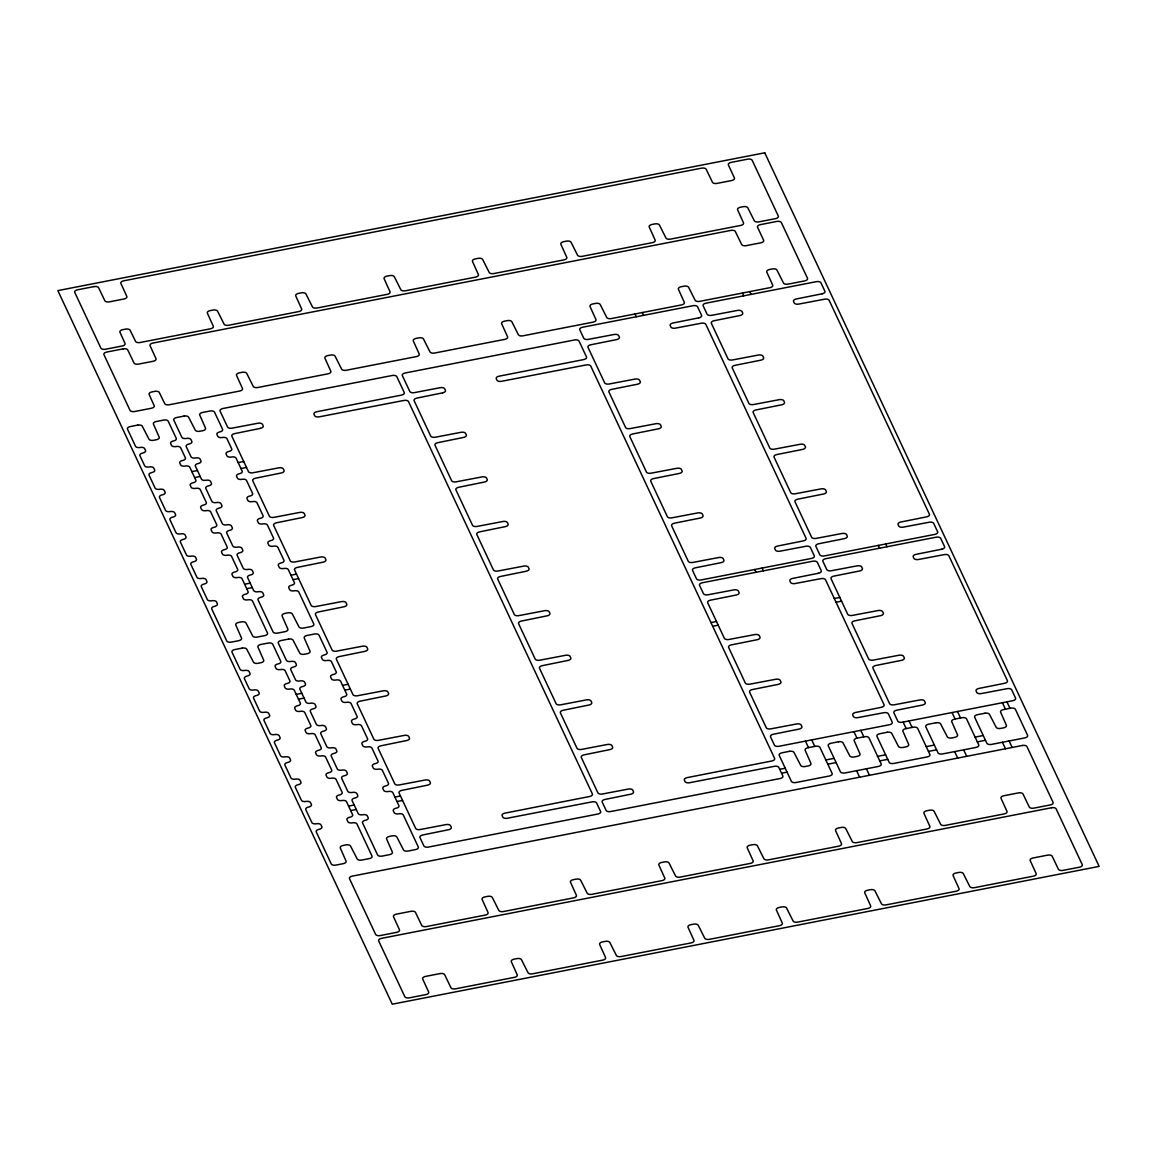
<?xml version="1.0" encoding="UTF-8"?>
<svg xmlns="http://www.w3.org/2000/svg" width="1157" height="1157" viewBox="0 0 1157 1157"><rect width="100%" height="100%" fill="white"/><g stroke="black" fill="none" stroke-linecap="round" stroke-linejoin="round"><path stroke-width="1.5" d="M191.845 471.637L197.428 470.537M238.168 462.598L243.722 461.513M194.636 477.566L200.219 476.482M240.945 468.542L246.513 467.457M244.619 584.242L250.201 583.142M290.928 575.203L296.496 574.118M246.701 588.696L252.298 587.597M293.025 579.657L298.578 578.572M296.235 694.388L301.818 693.303M342.559 685.363L348.112 684.279M298.492 699.204L304.074 698.105M344.815 690.165L350.369 689.08M710.962 622.567L716.487 621.483M834.298 598.516L839.823 597.446M712.698 626.284L718.222 625.199M836.034 602.233L841.558 601.163M348.59 806.096L354.172 805.012M394.899 797.072L400.467 795.987M350.687 810.565L356.269 809.481M396.996 801.541L402.564 800.456M825.823 759.975L833.966 758.385M779.731 769.318L785.256 768.248M781.553 773.209L787.078 772.138M827.805 764.198L835.947 762.608M926.236 746.641L934.364 745.05M975.105 737.11L983.233 735.519M877.469 756.389L885.611 754.798M879.595 760.916L887.737 759.339M928.464 751.399L936.606 749.808M977.332 741.868L985.46 740.278M1006.923 701.851L1009.974 708.344M1002.425 702.718L1005.476 709.227M1009.092 740.972L1012.144 747.48M1002.425 742.273L1005.476 748.767M885.669 543.964L886.985 546.755M957.504 711.483L960.556 717.976M878.308 545.41L879.609 548.187M952.066 712.538L955.118 719.047M749.794 291.593L751.095 294.384M963.651 749.823L966.702 756.331M742.432 293.039L743.734 295.816M954.655 751.587L957.707 758.081M909.026 720.927L912.078 727.435M903.125 722.084L906.162 728.592M860.794 730.327L863.845 736.835M853.938 731.672L856.99 738.18M866.391 768.783L869.442 775.291M642.323 312.549L643.639 315.34M762.073 568.058L763.374 570.849M856.585 770.707L859.637 777.2M634.962 313.981L636.278 316.772M754.711 569.504L756.013 572.281M811.737 739.902L814.774 746.395M805.46 741.116L808.512 747.624M260.397 428.365L234.611 433.629A3.804 1.967 -5.6 0 0 231.848 436.189L248.451 471.622A3.804 1.967 -5.6 0 0 252.978 472.765L278.851 467.833A3.804 1.967 -5.6 0 1 283.378 468.975L284.043 470.393A3.804 1.967 -5.6 0 1 281.296 472.967L255.509 478.217A3.804 1.967 -5.6 0 0 252.747 480.777L269.364 516.21A3.804 1.967 -5.6 0 0 273.876 517.367L299.75 512.421A3.804 1.967 -5.6 0 1 304.277 513.563L304.942 514.995A3.804 1.967 -5.6 0 1 302.194 517.555L276.407 522.819A3.804 1.967 -5.6 0 0 273.645 525.379L290.262 560.812A3.804 1.967 -5.6 0 0 294.775 561.955L320.648 557.023A3.804 1.967 -5.6 0 1 325.175 558.166L325.855 559.598A3.804 1.967 -5.6 0 1 323.092 562.157L297.306 567.407A3.804 1.967 -5.6 0 0 294.558 569.982L311.161 605.415A3.804 1.967 -5.6 0 0 315.673 606.557L341.561 601.611A3.804 1.967 -5.6 0 1 346.073 602.768L346.753 604.185A3.804 1.967 -5.6 0 1 343.991 606.76L318.204 612.01A3.804 1.967 -5.6 0 0 315.456 614.569L332.059 650.003A3.804 1.967 -5.6 0 0 336.586 651.145L362.459 646.213A3.804 1.967 -5.6 0 1 366.971 647.356L367.651 648.788A3.804 1.967 -5.6 0 1 364.889 651.348L339.102 656.612A3.804 1.967 -5.6 0 0 336.354 659.172L352.957 694.605A3.804 1.967 -5.6 0 0 357.484 695.747L383.357 690.816A3.804 1.967 -5.6 0 1 387.87 691.958L388.55 693.376A3.804 1.967 -5.6 0 1 385.787 695.95L360.001 701.2A3.804 1.967 -5.6 0 0 357.253 703.76L373.856 739.193A3.804 1.967 -5.6 0 0 378.382 740.35L404.256 735.404A3.804 1.967 -5.6 0 1 408.783 736.546L409.448 737.978A3.804 1.967 -5.6 0 1 406.685 740.538L380.899 745.802A3.804 1.967 -5.6 0 0 378.151 748.362L394.754 783.795A3.804 1.967 -5.6 0 0 399.281 784.938L425.154 780.006A3.804 1.967 -5.6 0 1 429.681 781.149L430.346 782.58A3.804 1.967 -5.6 0 1 427.584 785.14L401.797 790.39A3.804 1.967 -5.6 0 0 399.049 792.964L415.652 828.398A3.804 1.967 -5.6 0 0 420.179 829.54L446.052 824.594A3.804 1.967 -5.6 0 1 450.579 825.751L451.244 827.168A3.804 1.967 -5.6 0 1 448.497 829.743L422.695 834.992A3.804 1.967 -5.6 0 0 419.948 837.552L423.867 845.926A3.804 1.967 -5.6 0 0 428.423 847.069L597.779 814.051A3.804 1.967 -5.6 0 0 600.599 811.476L596.622 803.001A3.804 1.967 -5.6 0 0 592.08 801.859L507.316 818.245A3.804 1.967 -5.6 0 1 502.774 817.102L502.124 815.714A3.804 1.967 -5.6 0 1 504.929 813.14L589.578 796.508A3.804 1.967 -5.6 0 0 592.37 793.933L408.508 401.58A3.804 1.967 -5.6 0 0 403.967 400.438L319.216 416.838A3.804 1.967 -5.6 0 1 314.661 415.696L314.01 414.307A3.804 1.967 -5.6 0 1 316.816 411.733L401.465 395.101A3.804 1.967 -5.6 0 0 404.256 392.527L396.808 376.632A3.804 1.967 -5.6 0 0 392.266 375.49L222.896 408.508A3.804 1.967 -5.6 0 0 220.09 411.082L227.553 427.02A3.804 1.967 -5.6 0 0 232.08 428.162L257.953 423.231A3.804 1.967 -5.6 0 1 262.48 424.373L263.145 425.805A3.804 1.967 -5.6 0 1 260.397 428.365M442.639 392.845L416.853 398.095A3.804 1.967 -5.6 0 0 414.105 400.655L430.708 436.088A3.804 1.967 -5.6 0 0 435.234 437.23L461.108 432.299A3.804 1.967 -5.6 0 1 465.62 433.441L466.3 434.873A3.804 1.967 -5.6 0 1 463.538 437.433L437.751 442.697A3.804 1.967 -5.6 0 0 435.003 445.257L451.606 480.69A3.804 1.967 -5.6 0 0 456.133 481.833L482.006 476.901A3.804 1.967 -5.6 0 1 486.533 478.043L487.198 479.461A3.804 1.967 -5.6 0 1 484.436 482.035L458.649 487.285A3.804 1.967 -5.6 0 0 455.901 489.845L472.504 525.278A3.804 1.967 -5.6 0 0 477.031 526.435L502.905 521.489A3.804 1.967 -5.6 0 1 507.431 522.646L508.097 524.063A3.804 1.967 -5.6 0 1 505.334 526.623L479.548 531.887A3.804 1.967 -5.6 0 0 476.8 534.447L493.403 569.88A3.804 1.967 -5.6 0 0 497.929 571.023L523.803 566.091A3.804 1.967 -5.6 0 1 528.33 567.234L528.995 568.665A3.804 1.967 -5.6 0 1 526.247 571.225L500.446 576.475A3.804 1.967 -5.6 0 0 497.698 579.05L514.301 614.483A3.804 1.967 -5.6 0 0 518.828 615.625L544.701 610.679A3.804 1.967 -5.6 0 1 549.228 611.836L549.893 613.253A3.804 1.967 -5.6 0 1 547.145 615.828L521.344 621.078A3.804 1.967 -5.6 0 0 518.596 623.637L535.199 659.071A3.804 1.967 -5.6 0 0 539.726 660.213L565.599 655.281A3.804 1.967 -5.6 0 1 570.126 656.424L570.791 657.856A3.804 1.967 -5.6 0 1 568.044 660.416L542.243 665.68A3.804 1.967 -5.6 0 0 539.495 668.24L556.098 703.673A3.804 1.967 -5.6 0 0 560.624 704.815L586.498 699.884A3.804 1.967 -5.6 0 1 591.025 701.026L591.69 702.458A3.804 1.967 -5.6 0 1 588.942 705.018L563.141 710.268A3.804 1.967 -5.6 0 0 560.393 712.842L576.996 748.261A3.804 1.967 -5.6 0 0 581.523 749.418L607.396 744.472A3.804 1.967 -5.6 0 1 611.923 745.629L612.588 747.046A3.804 1.967 -5.6 0 1 609.84 749.606L584.039 754.87A3.804 1.967 -5.6 0 0 581.291 757.43L597.894 792.863A3.804 1.967 -5.6 0 0 602.421 794.006L628.294 789.074A3.804 1.967 -5.6 0 1 632.821 790.217L633.486 791.648A3.804 1.967 -5.6 0 1 630.739 794.208L604.937 799.458A3.804 1.967 -5.6 0 0 602.19 802.032L606.109 810.406A3.804 1.967 -5.6 0 0 610.665 811.549L780.035 778.531A3.804 1.967 -5.6 0 0 782.841 775.957L778.863 767.467A3.804 1.967 -5.6 0 0 774.322 766.324L689.572 782.725A3.804 1.967 -5.6 0 1 685.031 781.582L684.38 780.194A3.804 1.967 -5.6 0 1 687.171 777.62L771.82 760.988A3.804 1.967 -5.6 0 0 774.626 758.413L590.75 366.06A3.804 1.967 -5.6 0 0 586.209 364.918L501.458 381.318A3.804 1.967 -5.6 0 1 496.917 380.176L496.266 378.773A3.804 1.967 -5.6 0 1 499.057 376.199L583.707 359.581A3.804 1.967 -5.6 0 0 586.512 357.007L579.064 341.113A3.804 1.967 -5.6 0 0 574.508 339.97L405.152 372.988A3.804 1.967 -5.6 0 0 402.332 375.562L409.809 391.5A3.804 1.967 -5.6 0 0 414.336 392.642L440.21 387.696A3.804 1.967 -5.6 0 1 444.722 388.853L445.402 390.271A3.804 1.967 -5.6 0 1 442.639 392.845M698.785 317.842L672.998 323.005A3.804 1.967 -5.6 0 0 670.221 325.565L670.886 326.983A3.789 1.967 -5.6 0 0 675.399 328.14L701.301 323.222A3.804 1.967 -5.6 0 1 705.828 324.365L806.082 538.323A3.804 1.967 -5.6 0 1 803.305 540.898L777.533 546.061A3.804 1.967 -5.6 0 0 774.756 548.62L775.421 550.038A3.804 1.967 -5.6 0 0 779.934 551.195L805.836 546.278A3.804 1.967 -5.6 0 1 810.348 547.42L814.297 555.852A3.804 1.967 -5.6 0 1 811.491 558.426L701.041 579.961A3.804 1.967 -5.6 0 1 696.485 578.818L692.537 570.387A3.804 1.967 -5.6 0 1 695.314 567.827L721.1 562.664A3.804 1.967 -5.6 0 0 723.877 560.089L723.212 558.672A3.804 1.967 -5.6 0 0 718.685 557.529L692.783 562.447A3.804 1.967 -5.6 0 1 688.27 561.29L671.624 525.784A3.804 1.967 -5.6 0 1 674.401 523.21L700.187 518.047A3.804 1.967 -5.6 0 0 702.964 515.487L702.299 514.07A3.804 1.967 -5.6 0 0 697.787 512.913L671.884 517.83A3.804 1.967 -5.6 0 1 667.372 516.687L650.726 481.167A3.804 1.967 -5.6 0 1 653.503 478.608L679.289 473.444A3.804 1.967 -5.6 0 0 682.066 470.87L681.401 469.453A3.804 1.967 -5.6 0 0 676.874 468.31L650.972 473.213A3.804 1.967 -5.6 0 1 646.459 472.07L629.813 436.565A3.804 1.967 -5.6 0 1 632.59 433.991L658.376 428.828A3.804 1.967 -5.6 0 0 661.153 426.253L660.488 424.836A3.804 1.967 -5.6 0 0 655.976 423.693L630.073 428.611A3.804 1.967 -5.6 0 1 625.561 427.454L608.915 391.948A3.804 1.967 -5.6 0 1 611.691 389.374L637.478 384.211A3.804 1.967 -5.6 0 0 640.255 381.651L639.59 380.234A3.804 1.967 -5.6 0 0 635.063 379.077L609.16 383.994A3.804 1.967 -5.6 0 1 604.648 382.851L588.002 347.331A3.804 1.967 -5.6 0 1 590.779 344.772L616.565 339.608A3.804 1.967 -5.6 0 0 619.342 337.034L618.677 335.617A3.804 1.967 -5.6 0 0 614.165 334.474L588.262 339.391A3.804 1.967 -5.6 0 1 583.75 338.234L579.787 329.803A3.804 1.967 -5.6 0 1 582.607 327.229L693.057 305.694A3.804 1.967 -5.6 0 1 697.613 306.836L701.561 315.268A3.804 1.967 -5.6 0 1 698.785 317.842M822.121 293.791L796.334 298.954A3.804 1.967 -5.6 0 0 793.557 301.529L794.223 302.946A3.804 1.967 -5.6 0 0 798.749 304.089L824.637 299.186A3.804 1.967 -5.6 0 1 829.164 300.328L929.433 514.287A3.804 1.967 -5.6 0 1 926.656 516.846L900.869 522.009A3.804 1.967 -5.6 0 0 898.092 524.584L898.758 526.001A3.804 1.967 -5.6 0 0 903.27 527.144L929.172 522.241A3.804 1.967 -5.6 0 1 933.685 523.383L937.647 531.815A3.804 1.967 -5.6 0 1 934.827 534.389L824.377 555.924A3.804 1.967 -5.6 0 1 819.821 554.782L815.873 546.35A3.804 1.967 -5.6 0 1 818.65 543.776L844.436 538.612A3.804 1.967 -5.6 0 0 847.213 536.053L846.548 534.635A3.804 1.967 -5.6 0 0 842.036 533.478L816.133 538.395A3.804 1.967 -5.6 0 1 811.607 537.253L794.975 501.733A3.804 1.967 -5.6 0 1 797.752 499.173L823.524 494.01A3.804 1.967 -5.6 0 0 826.3 491.436L825.635 490.018A3.804 1.967 -5.6 0 0 821.123 488.876L795.221 493.779A3.804 1.967 -5.6 0 1 790.708 492.636L774.062 457.131A3.804 1.967 -5.6 0 1 776.839 454.556L802.625 449.393A3.804 1.967 -5.6 0 0 805.402 446.833L804.737 445.402A3.804 1.967 -5.6 0 0 800.21 444.259L774.322 449.176A3.804 1.967 -5.6 0 1 769.795 448.034L753.164 412.514A3.804 1.967 -5.6 0 1 755.94 409.954L781.713 404.791A3.804 1.967 -5.6 0 0 784.489 402.217L783.824 400.799A3.804 1.967 -5.6 0 0 779.312 399.657L753.409 404.56A3.804 1.967 -5.6 0 1 748.897 403.417L732.251 367.912A3.804 1.967 -5.6 0 1 735.028 365.337L760.814 360.174A3.804 1.967 -5.6 0 0 763.591 357.6L762.926 356.182A3.804 1.967 -5.6 0 0 758.399 355.04L732.511 359.957A3.804 1.967 -5.6 0 1 727.984 358.8L711.353 323.295A3.804 1.967 -5.6 0 1 714.115 320.72L739.902 315.557A3.804 1.967 -5.6 0 0 742.678 312.997L742.013 311.58A3.804 1.967 -5.6 0 0 737.501 310.423L711.598 315.34A3.804 1.967 -5.6 0 1 707.086 314.198L703.138 305.766A3.804 1.967 -5.6 0 1 705.944 303.192L816.394 281.657A3.804 1.967 -5.6 0 1 820.949 282.8L824.898 291.231A3.804 1.967 -5.6 0 1 822.121 293.791M818.476 573.25L792.69 578.413A3.804 1.967 -5.6 0 0 789.913 580.988L790.578 582.405A3.804 1.967 -5.6 0 0 795.09 583.547L820.993 578.63A3.804 1.967 -5.6 0 1 825.519 579.787L884.078 704.758A3.804 1.967 -5.6 0 1 881.301 707.317L855.515 712.481A3.804 1.967 -5.6 0 0 852.738 715.055L853.403 716.472A3.804 1.967 -5.6 0 0 857.93 717.615L883.832 712.698A3.804 1.967 -5.6 0 1 888.345 713.855L892.249 722.17A3.804 1.967 -5.6 0 1 889.429 724.745L778.979 746.279A3.804 1.967 -5.6 0 1 774.423 745.137L770.533 736.821A3.804 1.967 -5.6 0 1 773.31 734.247L799.082 729.084A3.804 1.967 -5.6 0 0 801.859 726.524L801.194 725.106A3.804 1.967 -5.6 0 0 796.681 723.949L770.779 728.867A3.804 1.967 -5.6 0 1 766.267 727.724L749.591 692.132A3.804 1.967 -5.6 0 1 752.354 689.558L778.14 684.394A3.804 1.967 -5.6 0 0 780.917 681.835L780.252 680.403A3.804 1.967 -5.6 0 0 775.74 679.26L749.837 684.177A3.804 1.967 -5.6 0 1 745.325 683.035L728.635 647.443A3.804 1.967 -5.6 0 1 731.412 644.868L757.199 639.705A3.804 1.967 -5.6 0 0 759.975 637.131L759.31 635.714A3.804 1.967 -5.6 0 0 754.798 634.571L728.896 639.488A3.804 1.967 -5.6 0 1 724.383 638.331L707.694 602.754A3.804 1.967 -5.6 0 1 710.47 600.179L736.257 595.016A3.804 1.967 -5.6 0 0 739.034 592.442L738.368 591.025A3.804 1.967 -5.6 0 0 733.856 589.882L707.954 594.799A3.804 1.967 -5.6 0 1 703.442 593.642L699.537 585.326A3.804 1.967 -5.6 0 1 702.342 582.752L812.793 561.217A3.804 1.967 -5.6 0 1 817.348 562.36L821.253 570.676A3.804 1.967 -5.6 0 1 818.476 573.25M941.812 549.199L916.026 554.362A3.804 1.967 -5.6 0 0 913.249 556.936L913.914 558.354A3.804 1.967 -5.6 0 0 918.441 559.496L944.329 554.593A3.804 1.967 -5.6 0 1 948.856 555.736L1007.414 680.706A3.804 1.967 -5.6 0 1 1004.638 683.281L978.851 688.444A3.804 1.967 -5.6 0 0 976.089 691.004L976.739 692.421A3.804 1.967 -5.6 0 0 981.266 693.578L1007.168 688.661A3.804 1.967 -5.6 0 1 1011.681 689.803L1015.586 698.134A3.804 1.967 -5.6 0 1 1012.765 700.708L902.315 722.243A3.804 1.967 -5.6 0 1 897.76 721.1L893.869 712.77A3.804 1.967 -5.6 0 1 896.646 710.21L922.433 705.047A3.804 1.967 -5.6 0 0 925.195 702.473L924.544 701.055A3.804 1.967 -5.6 0 0 920.017 699.913L894.115 704.815A3.804 1.967 -5.6 0 1 889.603 703.673L872.928 668.081A3.804 1.967 -5.6 0 1 875.704 665.521L901.477 660.358A3.804 1.967 -5.6 0 0 904.253 657.783L903.588 656.366A3.804 1.967 -5.6 0 0 899.076 655.224L873.173 660.126A3.804 1.967 -5.6 0 1 868.661 658.984L851.986 623.392A3.804 1.967 -5.6 0 1 854.763 620.832L880.535 615.669A3.804 1.967 -5.6 0 0 883.312 613.094L882.646 611.677A3.804 1.967 -5.6 0 0 878.134 610.534L852.232 615.437A3.804 1.967 -5.6 0 1 847.719 614.295L831.044 578.702A3.804 1.967 -5.6 0 1 833.807 576.128L859.593 570.98A3.804 1.967 -5.6 0 0 862.37 568.405L861.705 566.988A3.804 1.967 -5.6 0 0 857.192 565.845L831.29 570.748A3.804 1.967 -5.6 0 1 826.778 569.606L822.873 561.275A3.804 1.967 -5.6 0 1 825.679 558.701L936.143 537.181A3.804 1.967 -5.6 0 1 940.684 538.309L944.589 546.639A3.804 1.967 -5.6 0 1 941.812 549.199M764.748 152.796L57.85 290.609L392.252 1004.204L1099.15 866.391L764.748 152.796M94.035 286.589L77.562 289.8A3.804 1.967 -5.6 0 0 74.757 292.388L100.876 348.127A3.804 1.967 -5.6 0 0 105.432 349.269L122.194 346.001A3.804 1.967 -5.6 0 0 125.014 343.441L119.966 332.233A3.804 1.967 -5.6 0 1 122.787 329.658L125.578 329.123A3.804 1.967 -5.6 0 1 130.134 330.251L135.557 341.387A3.804 1.967 -5.6 0 0 140.098 342.515L210.473 328.79A3.804 1.967 -5.6 0 0 213.293 326.231L207.378 313.157A3.804 1.967 -5.6 0 1 210.198 310.597L213.018 310.047A3.804 1.967 -5.6 0 1 217.559 311.161L224.096 324.148A3.804 1.967 -5.6 0 0 228.623 325.262L298.839 311.566A3.804 1.967 -5.6 0 0 301.659 309.006L295.744 295.932A3.804 1.967 -5.6 0 1 298.564 293.372L301.384 292.822A3.804 1.967 -5.6 0 1 305.925 293.936L312.462 306.923A3.804 1.967 -5.6 0 0 317.004 308.022L387.219 294.341A3.804 1.967 -5.6 0 0 390.025 291.781L384.124 278.707A3.804 1.967 -5.6 0 1 386.93 276.147L389.764 275.597A3.804 1.967 -5.6 0 1 394.291 276.697L400.828 289.684A3.804 1.967 -5.6 0 0 405.369 290.797L475.585 277.116A3.804 1.967 -5.6 0 0 478.405 274.556L472.49 261.482A3.804 1.967 -5.6 0 1 475.31 258.908L478.13 258.358A3.804 1.967 -5.6 0 1 482.671 259.472L489.209 272.459A3.804 1.967 -5.6 0 0 493.75 273.573L563.951 259.891A3.804 1.967 -5.6 0 0 566.771 257.317L560.856 244.243A3.804 1.967 -5.6 0 1 563.676 241.683L566.496 241.133A3.804 1.967 -5.6 0 1 571.037 242.247L577.574 255.234A3.804 1.967 -5.6 0 0 582.116 256.348L652.331 242.652A3.804 1.967 -5.6 0 0 655.151 240.092L649.236 227.018A3.804 1.967 -5.6 0 1 652.042 224.458L654.876 223.908A3.804 1.967 -5.6 0 1 659.418 225.022L665.955 238.009A3.804 1.967 -5.6 0 0 670.482 239.123L740.697 225.427A3.804 1.967 -5.6 0 0 743.517 222.867L737.602 209.793A3.804 1.967 -5.6 0 1 740.422 207.233L743.242 206.684A3.804 1.967 -5.6 0 1 747.784 207.797L754.321 220.785A3.804 1.967 -5.6 0 0 758.862 221.884L775.508 218.644A3.804 1.967 -5.6 0 0 778.314 216.07L752.195 160.317A3.804 1.967 -5.6 0 0 747.639 159.174L731.181 162.385A3.804 1.967 -5.6 0 0 728.375 164.959L734.435 177.976A3.804 1.967 -5.6 0 1 731.614 180.55L717.007 183.399A3.789 1.967 -5.6 0 1 712.452 182.271L706.189 169.269A3.804 1.967 -5.6 0 0 701.648 168.141L123.683 280.818A3.804 1.967 -5.6 0 0 120.863 283.378L126.822 296.438A3.804 1.967 -5.6 0 1 124.016 298.998L109.38 301.861A3.789 1.967 -5.6 0 1 104.839 300.719L98.591 287.731A3.804 1.967 -5.6 0 0 94.035 286.589M123.206 348.85L106.733 352.061A3.804 1.967 -5.6 0 0 103.928 354.635L130.047 410.388A3.804 1.967 -5.6 0 0 134.602 411.53L151.365 408.262A3.804 1.967 -5.6 0 0 154.185 405.702L149.137 394.479A3.804 1.967 -5.6 0 1 151.957 391.919L154.749 391.37A3.804 1.967 -5.6 0 1 159.304 392.498L164.728 403.648A3.804 1.967 -5.6 0 0 169.269 404.762L239.644 391.052A3.804 1.967 -5.6 0 0 242.464 388.492L236.549 375.418A3.804 1.967 -5.6 0 1 239.369 372.843L242.189 372.294A3.804 1.967 -5.6 0 1 246.73 373.407L253.267 386.395A3.804 1.967 -5.6 0 0 257.809 387.508L328.01 373.827A3.804 1.967 -5.6 0 0 330.83 371.252L324.915 358.178A3.804 1.967 -5.6 0 1 327.735 355.618L330.555 355.069A3.789 1.967 -5.6 0 1 335.096 356.182L341.633 369.17A3.804 1.967 -5.6 0 0 346.174 370.283L416.39 356.587A3.804 1.967 -5.6 0 0 419.21 354.028L413.295 340.953A3.804 1.967 -5.6 0 1 416.115 338.394L418.935 337.844A3.804 1.967 -5.6 0 1 423.476 338.958L430.014 351.945A3.804 1.967 -5.6 0 0 434.54 353.059L504.756 339.363A3.804 1.967 -5.6 0 0 507.576 336.803L501.661 323.729A3.804 1.967 -5.6 0 1 504.481 321.169L507.301 320.619A3.804 1.967 -5.6 0 1 511.842 321.733L518.379 334.72A3.804 1.967 -5.6 0 0 522.921 335.819L593.136 322.138A3.804 1.967 -5.6 0 0 595.942 319.578L590.027 306.504A3.804 1.967 -5.6 0 1 592.847 303.944L595.681 303.394A3.804 1.967 -5.6 0 1 600.208 304.508L606.745 317.481A3.804 1.967 -5.6 0 0 611.286 318.594L681.502 304.913A3.804 1.967 -5.6 0 0 684.322 302.353L678.407 289.279A3.804 1.967 -5.6 0 1 681.227 286.719L684.047 286.155A3.804 1.967 -5.6 0 1 688.589 287.269L695.126 300.256A3.804 1.967 -5.6 0 0 699.667 301.37L769.868 287.688A3.804 1.967 -5.6 0 0 772.688 285.128L766.773 272.054A3.804 1.967 -5.6 0 1 769.593 269.48L772.413 268.93A3.804 1.967 -5.6 0 1 776.954 270.044L783.491 283.031A3.804 1.967 -5.6 0 0 788.033 284.145L804.679 280.905A3.804 1.967 -5.6 0 0 807.499 278.316L781.365 222.578A3.804 1.967 -5.6 0 0 776.81 221.435L760.351 224.646A3.804 1.967 -5.6 0 0 757.546 227.22L763.606 240.237A3.804 1.967 -5.6 0 1 760.8 242.811L746.178 245.66A3.804 1.967 -5.6 0 1 741.637 244.532L735.36 231.53A3.804 1.967 -5.6 0 0 730.819 230.402L152.854 343.065A3.804 1.967 -5.6 0 0 150.034 345.639L156.007 358.699A3.804 1.967 -5.6 0 1 153.187 361.259L138.551 364.108A3.804 1.967 -5.6 0 1 134.01 362.98L127.762 349.978A3.804 1.967 -5.6 0 0 123.206 348.85M137.741 425.111L130.293 426.557A3.804 1.967 -5.6 0 0 127.487 429.131L135.543 446.327A3.804 1.967 -5.6 0 0 140.098 447.47A3.804 1.967 -5.6 0 1 144.639 448.612L145.522 450.463A3.804 1.967 -5.6 0 1 142.701 453.038A3.804 1.967 -5.6 0 0 139.896 455.612L144.683 465.837A3.804 1.967 -5.6 0 0 149.239 466.98A3.804 1.967 -5.6 0 1 153.794 468.122L154.662 469.973A3.804 1.967 -5.6 0 1 151.856 472.562A3.804 1.967 -5.6 0 0 149.036 475.137L155.139 488.138A3.804 1.967 -5.6 0 0 159.68 489.281A3.804 1.967 -5.6 0 1 164.236 490.423L165.104 492.275A3.804 1.967 -5.6 0 1 162.298 494.849A3.804 1.967 -5.6 0 0 159.492 497.438L165.581 510.439A3.804 1.967 -5.6 0 0 170.137 511.582A3.804 1.967 -5.6 0 1 174.693 512.725L175.56 514.576A3.804 1.967 -5.6 0 1 172.755 517.15A3.804 1.967 -5.6 0 0 169.934 519.724L176.023 532.726A3.804 1.967 -5.6 0 0 180.579 533.869A3.804 1.967 -5.6 0 1 185.134 534.997L186.002 536.862A3.804 1.967 -5.6 0 1 183.196 539.437A3.804 1.967 -5.6 0 0 180.376 542.011L186.479 555.027A3.804 1.967 -5.6 0 0 191.035 556.155A3.804 1.967 -5.6 0 1 195.576 557.298L196.459 559.164A3.804 1.967 -5.6 0 1 193.638 561.738A3.804 1.967 -5.6 0 0 190.833 564.312L196.921 577.314A3.804 1.967 -5.6 0 0 201.477 578.457A3.804 1.967 -5.6 0 1 206.033 579.599L206.901 581.465A3.804 1.967 -5.6 0 1 204.095 584.039A3.804 1.967 -5.6 0 0 201.275 586.613L207.378 599.615A3.804 1.967 -5.6 0 0 211.933 600.758A3.804 1.967 -5.6 0 1 216.489 601.9L217.357 603.766A3.804 1.967 -5.6 0 1 214.537 606.34A3.804 1.967 -5.6 0 0 211.731 608.915L226.758 640.978A3.804 1.967 -5.6 0 0 231.313 642.121L238.732 640.674A3.804 1.967 -5.6 0 0 241.553 638.129L235.782 624.997A3.804 1.967 -5.6 0 1 238.602 622.452L241.466 621.888A3.804 1.967 -5.6 0 1 246.007 622.987L252.703 635.974A3.804 1.967 -5.6 0 0 257.23 637.073L264.678 635.627A3.804 1.967 -5.6 0 0 267.484 633.038L252.457 600.975A3.804 1.967 -5.6 0 0 247.902 599.832A3.804 1.967 -5.6 0 1 243.36 598.69L242.478 596.838A3.804 1.967 -5.6 0 1 245.298 594.25A3.804 1.967 -5.6 0 0 248.104 591.675L242.015 578.674A3.804 1.967 -5.6 0 0 237.46 577.531A3.804 1.967 -5.6 0 1 232.904 576.388L232.036 574.537A3.804 1.967 -5.6 0 1 234.842 571.963A3.804 1.967 -5.6 0 0 237.662 569.374L231.559 556.372A3.804 1.967 -5.6 0 0 227.003 555.23A3.804 1.967 -5.6 0 1 222.462 554.087L221.58 552.236A3.804 1.967 -5.6 0 1 224.4 549.662A3.804 1.967 -5.6 0 0 227.206 547.087L221.117 534.071A3.804 1.967 -5.6 0 0 216.561 532.929A3.804 1.967 -5.6 0 1 212.006 531.786L211.138 529.935A3.804 1.967 -5.6 0 1 213.944 527.361A3.804 1.967 -5.6 0 0 216.749 524.786L210.661 511.784A3.804 1.967 -5.6 0 0 206.12 510.656A3.804 1.967 -5.6 0 1 201.564 509.514L200.696 507.648A3.804 1.967 -5.6 0 1 203.502 505.074A3.804 1.967 -5.6 0 0 206.308 502.5L200.219 489.498A3.804 1.967 -5.6 0 0 195.663 488.355A3.804 1.967 -5.6 0 1 191.107 487.213L190.24 485.347A3.804 1.967 -5.6 0 1 193.045 482.773A3.804 1.967 -5.6 0 0 195.866 480.198L189.762 467.197A3.804 1.967 -5.6 0 0 185.221 466.054A3.804 1.967 -5.6 0 1 180.666 464.912L179.798 463.046A3.804 1.967 -5.6 0 1 182.604 460.472A3.804 1.967 -5.6 0 0 185.409 457.897L180.622 447.672A3.804 1.967 -5.6 0 0 176.066 446.544A3.804 1.967 -5.6 0 1 171.525 445.402L170.643 443.536A3.804 1.967 -5.6 0 1 173.463 440.962A3.804 1.967 -5.6 0 0 176.269 438.387L168.213 421.191A3.804 1.967 -5.6 0 0 163.658 420.063L156.253 421.51A3.804 1.967 -5.6 0 0 153.433 424.055L159.203 437.187A3.804 1.967 -5.6 0 1 156.369 439.732L153.505 440.296A3.804 1.967 -5.6 0 1 148.978 439.183L142.268 426.21A3.804 1.967 -5.6 0 0 137.741 425.111M184.05 416.086L176.616 417.532A3.804 1.967 -5.6 0 0 173.796 420.107L181.851 437.303A3.804 1.967 -5.6 0 0 186.407 438.445A3.804 1.967 -5.6 0 1 190.963 439.573L191.831 441.439A3.804 1.967 -5.6 0 1 189.025 444.013A3.804 1.967 -5.6 0 0 186.205 446.588L191.006 456.813A3.804 1.967 -5.6 0 0 195.547 457.955A3.804 1.967 -5.6 0 1 200.103 459.098L200.971 460.949A3.804 1.967 -5.6 0 1 198.165 463.523A3.804 1.967 -5.6 0 0 195.359 466.097L201.448 479.114A3.804 1.967 -5.6 0 0 206.004 480.256A3.804 1.967 -5.6 0 1 210.56 481.384L211.427 483.25A3.804 1.967 -5.6 0 1 208.622 485.824A3.804 1.967 -5.6 0 0 205.801 488.399L211.905 501.415A3.804 1.967 -5.6 0 0 216.46 502.557A3.804 1.967 -5.6 0 1 221.001 503.685L221.884 505.551A3.804 1.967 -5.6 0 1 219.063 508.125A3.804 1.967 -5.6 0 0 216.258 510.7L222.346 523.687A3.804 1.967 -5.6 0 0 226.902 524.83A3.804 1.967 -5.6 0 1 231.443 525.972L232.326 527.838A3.804 1.967 -5.6 0 1 229.505 530.412A3.804 1.967 -5.6 0 0 226.7 532.987L232.788 545.988A3.804 1.967 -5.6 0 0 237.344 547.131A3.804 1.967 -5.6 0 1 241.9 548.273L242.768 550.125A3.804 1.967 -5.6 0 1 239.962 552.713A3.804 1.967 -5.6 0 0 237.142 555.288L243.245 568.289A3.804 1.967 -5.6 0 0 247.8 569.432A3.804 1.967 -5.6 0 1 252.342 570.575L253.224 572.426A3.804 1.967 -5.6 0 1 250.404 575A3.804 1.967 -5.6 0 0 247.598 577.589L253.687 590.591A3.804 1.967 -5.6 0 0 258.242 591.733A3.804 1.967 -5.6 0 1 262.798 592.876L263.666 594.727A3.804 1.967 -5.6 0 1 260.86 597.301A3.804 1.967 -5.6 0 0 258.054 599.89L273.081 631.953A3.804 1.967 -5.6 0 0 277.637 633.096L285.041 631.65A3.804 1.967 -5.6 0 0 287.862 629.104L282.091 615.972A3.804 1.967 -5.6 0 1 284.911 613.427L287.789 612.863A3.804 1.967 -5.6 0 1 292.316 613.962L299.027 626.949A3.804 1.967 -5.6 0 0 303.553 628.049L311.002 626.588A3.804 1.967 -5.6 0 0 313.807 624.013L298.781 591.95A3.804 1.967 -5.6 0 0 294.225 590.808A3.804 1.967 -5.6 0 1 289.669 589.665L288.802 587.799A3.804 1.967 -5.6 0 1 291.607 585.225A3.804 1.967 -5.6 0 0 294.428 582.651L288.324 569.649A3.804 1.967 -5.6 0 0 283.769 568.506A3.804 1.967 -5.6 0 1 279.227 567.364L278.345 565.498A3.804 1.967 -5.6 0 1 281.165 562.924A3.804 1.967 -5.6 0 0 283.971 560.35L277.882 547.348A3.804 1.967 -5.6 0 0 273.327 546.205A3.804 1.967 -5.6 0 1 268.771 545.063L267.903 543.197A3.804 1.967 -5.6 0 1 270.709 540.623A3.804 1.967 -5.6 0 0 273.529 538.048L267.426 525.047A3.804 1.967 -5.6 0 0 262.87 523.904A3.804 1.967 -5.6 0 1 258.315 522.762L257.447 520.91A3.804 1.967 -5.6 0 1 260.267 518.322A3.804 1.967 -5.6 0 0 263.073 515.747L256.984 502.76A3.804 1.967 -5.6 0 0 252.428 501.617A3.804 1.967 -5.6 0 1 247.873 500.475L247.005 498.624A3.804 1.967 -5.6 0 1 249.825 496.049A3.804 1.967 -5.6 0 0 252.631 493.475L246.528 480.459A3.804 1.967 -5.6 0 0 241.987 479.316A3.804 1.967 -5.6 0 1 237.431 478.174L236.563 476.322A3.804 1.967 -5.6 0 1 239.369 473.748A3.804 1.967 -5.6 0 0 242.175 471.174L236.086 458.158A3.804 1.967 -5.6 0 0 231.53 457.015A3.804 1.967 -5.6 0 1 226.974 455.887L226.107 454.021A3.804 1.967 -5.6 0 1 228.912 451.447A3.804 1.967 -5.6 0 0 231.733 448.873L226.946 438.648A3.804 1.967 -5.6 0 0 222.39 437.505A3.804 1.967 -5.6 0 1 217.834 436.363L216.966 434.511A3.804 1.967 -5.6 0 1 219.772 431.937A3.804 1.967 -5.6 0 0 222.592 429.363L214.537 412.167A3.804 1.967 -5.6 0 0 209.981 411.024L202.562 412.471A3.804 1.967 -5.6 0 0 199.742 415.03L205.512 428.148A3.804 1.967 -5.6 0 1 202.692 430.708L199.828 431.257A3.804 1.967 -5.6 0 1 195.287 430.158L188.591 417.185A3.804 1.967 -5.6 0 0 184.05 416.086M242.247 648.108L234.799 649.554A3.804 1.967 -5.6 0 0 231.993 652.129L240.049 669.325A3.804 1.967 -5.6 0 0 244.59 670.467A3.804 1.967 -5.6 0 1 249.145 671.61L250.013 673.461A3.804 1.967 -5.6 0 1 247.208 676.035A3.804 1.967 -5.6 0 0 244.402 678.609L249.189 688.834A3.804 1.967 -5.6 0 0 253.745 689.977A3.804 1.967 -5.6 0 1 258.286 691.119L259.168 692.971A3.804 1.967 -5.6 0 1 256.348 695.545A3.804 1.967 -5.6 0 0 253.542 698.134L259.631 711.136A3.804 1.967 -5.6 0 0 264.186 712.278A3.804 1.967 -5.6 0 1 268.742 713.421L269.61 715.272A3.804 1.967 -5.6 0 1 266.804 717.846A3.804 1.967 -5.6 0 0 263.984 720.421L270.087 733.437A3.804 1.967 -5.6 0 0 274.643 734.579A3.804 1.967 -5.6 0 1 279.199 735.722L280.066 737.573A3.804 1.967 -5.6 0 1 277.246 740.147A3.804 1.967 -5.6 0 0 274.44 742.722L280.529 755.723A3.804 1.967 -5.6 0 0 285.085 756.866A3.804 1.967 -5.6 0 1 289.64 757.994L290.508 759.86A3.804 1.967 -5.6 0 1 287.688 762.434A3.804 1.967 -5.6 0 0 284.882 765.008L290.986 778.025A3.804 1.967 -5.6 0 0 295.527 779.153A3.804 1.967 -5.6 0 1 300.082 780.295L300.95 782.161A3.804 1.967 -5.6 0 1 298.144 784.735A3.804 1.967 -5.6 0 0 295.339 787.31L301.427 800.311A3.804 1.967 -5.6 0 0 305.983 801.454A3.804 1.967 -5.6 0 1 310.539 802.596L311.407 804.462A3.804 1.967 -5.6 0 1 308.601 807.036A3.804 1.967 -5.6 0 0 305.781 809.611L311.884 822.613A3.804 1.967 -5.6 0 0 316.425 823.755A3.804 1.967 -5.6 0 1 320.981 824.898L321.848 826.763A3.804 1.967 -5.6 0 1 319.043 829.338A3.804 1.967 -5.6 0 0 316.237 831.912L331.264 863.975A3.804 1.967 -5.6 0 0 335.819 865.118L343.224 863.672A3.804 1.967 -5.6 0 0 346.044 861.126L340.288 847.994A3.804 1.967 -5.6 0 1 343.108 845.449L345.972 844.885A3.804 1.967 -5.6 0 1 350.499 845.984L357.209 858.971A3.804 1.967 -5.6 0 0 361.736 860.07L369.184 858.624A3.804 1.967 -5.6 0 0 371.99 856.035L356.963 823.972A3.804 1.967 -5.6 0 0 352.408 822.829A3.804 1.967 -5.6 0 1 347.852 821.687L346.984 819.836A3.804 1.967 -5.6 0 1 349.804 817.247A3.804 1.967 -5.6 0 0 352.61 814.673L346.507 801.671A3.804 1.967 -5.6 0 0 341.966 800.528A3.804 1.967 -5.6 0 1 337.41 799.386L336.542 797.535A3.804 1.967 -5.6 0 1 339.348 794.96A3.804 1.967 -5.6 0 0 342.154 792.371L336.065 779.37A3.804 1.967 -5.6 0 0 331.509 778.227A3.804 1.967 -5.6 0 1 326.954 777.085L326.086 775.233A3.804 1.967 -5.6 0 1 328.892 772.659A3.804 1.967 -5.6 0 0 331.712 770.085L325.609 757.068A3.804 1.967 -5.6 0 0 321.053 755.926A3.804 1.967 -5.6 0 1 316.512 754.783L315.63 752.932A3.804 1.967 -5.6 0 1 318.45 750.358A3.804 1.967 -5.6 0 0 321.256 747.784L315.167 734.782A3.804 1.967 -5.6 0 0 310.611 733.654A3.804 1.967 -5.6 0 1 306.07 732.511L305.188 730.645A3.804 1.967 -5.6 0 1 308.008 728.071A3.804 1.967 -5.6 0 0 310.814 725.497L304.725 712.481A3.804 1.967 -5.6 0 0 300.169 711.353A3.804 1.967 -5.6 0 1 295.613 710.21L294.746 708.344A3.804 1.967 -5.6 0 1 297.551 705.77A3.804 1.967 -5.6 0 0 300.372 703.196L294.268 690.194A3.804 1.967 -5.6 0 0 289.713 689.051A3.804 1.967 -5.6 0 1 285.157 687.909L284.289 686.043A3.804 1.967 -5.6 0 1 287.11 683.469A3.804 1.967 -5.6 0 0 289.915 680.894L285.128 670.67A3.804 1.967 -5.6 0 0 280.572 669.541A3.804 1.967 -5.6 0 1 276.017 668.399L275.149 666.533A3.804 1.967 -5.6 0 1 277.955 663.959A3.804 1.967 -5.6 0 0 280.775 661.385L272.719 644.189A3.804 1.967 -5.6 0 0 268.164 643.061L260.744 644.492A3.804 1.967 -5.6 0 0 257.924 647.052L263.695 660.17A3.804 1.967 -5.6 0 1 260.875 662.73L258.011 663.294A3.804 1.967 -5.6 0 1 253.47 662.18L246.774 649.207A3.804 1.967 -5.6 0 0 242.247 648.108M288.556 639.083L281.108 640.53A3.804 1.967 -5.6 0 0 278.302 643.104L286.358 660.3A3.804 1.967 -5.6 0 0 290.913 661.442A3.804 1.967 -5.6 0 1 295.469 662.571L296.337 664.436A3.804 1.967 -5.6 0 1 293.516 667.01A3.804 1.967 -5.6 0 0 290.711 669.585L295.498 679.81A3.804 1.967 -5.6 0 0 300.053 680.952A3.804 1.967 -5.6 0 1 304.609 682.095L305.477 683.946A3.804 1.967 -5.6 0 1 302.671 686.52A3.804 1.967 -5.6 0 0 299.851 689.095L305.954 702.111A3.804 1.967 -5.6 0 0 310.51 703.254A3.804 1.967 -5.6 0 1 315.051 704.382L315.933 706.247A3.804 1.967 -5.6 0 1 313.113 708.822A3.804 1.967 -5.6 0 0 310.307 711.396L316.396 724.412A3.804 1.967 -5.6 0 0 320.952 725.54A3.804 1.967 -5.6 0 1 325.507 726.683L326.375 728.548A3.804 1.967 -5.6 0 1 323.57 731.123A3.804 1.967 -5.6 0 0 320.764 733.697L326.838 746.684A3.804 1.967 -5.6 0 0 331.394 747.827A3.804 1.967 -5.6 0 1 335.949 748.969L336.817 750.835A3.804 1.967 -5.6 0 1 334.011 753.409A3.804 1.967 -5.6 0 0 331.206 755.984L337.294 768.986A3.804 1.967 -5.6 0 0 341.85 770.128A3.804 1.967 -5.6 0 1 346.406 771.271L347.274 773.122A3.804 1.967 -5.6 0 1 344.453 775.711A3.804 1.967 -5.6 0 0 341.648 778.285L347.751 791.287A3.804 1.967 -5.6 0 0 352.292 792.429A3.804 1.967 -5.6 0 1 356.848 793.572L357.715 795.423A3.804 1.967 -5.6 0 1 354.91 797.997A3.804 1.967 -5.6 0 0 352.104 800.586L358.193 813.588A3.804 1.967 -5.6 0 0 362.748 814.73A3.804 1.967 -5.6 0 1 367.304 815.873L368.172 817.724A3.804 1.967 -5.6 0 1 365.366 820.299A3.804 1.967 -5.6 0 0 362.546 822.873L377.587 854.951A3.804 1.967 -5.6 0 0 382.128 856.093L389.547 854.647A3.804 1.967 -5.6 0 0 392.368 852.102L386.597 838.97A3.804 1.967 -5.6 0 1 389.417 836.424L392.295 835.86A3.804 1.967 -5.6 0 1 396.822 836.959L403.518 849.947A3.804 1.967 -5.6 0 0 408.059 851.046L415.493 849.585A3.804 1.967 -5.6 0 0 418.313 847.011L403.272 814.933A3.804 1.967 -5.6 0 0 398.731 813.805A3.804 1.967 -5.6 0 1 394.175 812.662L393.308 810.797A3.804 1.967 -5.6 0 1 396.113 808.222A3.804 1.967 -5.6 0 0 398.919 805.648L392.83 792.646A3.804 1.967 -5.6 0 0 388.275 791.504A3.804 1.967 -5.6 0 1 383.719 790.361L382.851 788.496A3.804 1.967 -5.6 0 1 385.657 785.921A3.804 1.967 -5.6 0 0 388.477 783.347L382.374 770.345A3.804 1.967 -5.6 0 0 377.833 769.203A3.804 1.967 -5.6 0 1 373.277 768.06L372.409 766.194A3.804 1.967 -5.6 0 1 375.215 763.62A3.804 1.967 -5.6 0 0 378.021 761.046L371.932 748.044A3.804 1.967 -5.6 0 0 367.376 746.901A3.804 1.967 -5.6 0 1 362.821 745.759L361.953 743.908A3.804 1.967 -5.6 0 1 364.759 741.319A3.804 1.967 -5.6 0 0 367.579 738.745L361.49 725.757A3.804 1.967 -5.6 0 0 356.935 724.615A3.804 1.967 -5.6 0 1 352.379 723.472L351.511 721.621A3.804 1.967 -5.6 0 1 354.317 719.047A3.804 1.967 -5.6 0 0 357.137 716.472L351.034 703.456A3.804 1.967 -5.6 0 0 346.478 702.313A3.804 1.967 -5.6 0 1 341.937 701.171L341.055 699.32A3.804 1.967 -5.6 0 1 343.875 696.745A3.804 1.967 -5.6 0 0 346.681 694.171L340.592 681.155A3.804 1.967 -5.6 0 0 336.036 680.012A3.804 1.967 -5.6 0 1 331.481 678.884L330.613 677.019A3.804 1.967 -5.6 0 1 333.418 674.444A3.804 1.967 -5.6 0 0 336.239 671.87L331.437 661.645A3.804 1.967 -5.6 0 0 326.896 660.502A3.804 1.967 -5.6 0 1 322.34 659.36L321.472 657.509A3.804 1.967 -5.6 0 1 324.278 654.934A3.804 1.967 -5.6 0 0 327.084 652.36L319.028 635.164A3.804 1.967 -5.6 0 0 314.473 634.022L307.068 635.468A3.804 1.967 -5.6 0 0 304.248 638.028L310.018 651.145A3.804 1.967 -5.6 0 1 307.198 653.705L304.32 654.255A3.804 1.967 -5.6 0 1 299.793 653.155L293.083 640.183A3.804 1.967 -5.6 0 0 288.556 639.083M789.464 751.341L782.031 752.788A3.804 1.967 -5.6 0 0 779.211 755.362L791.402 781.38A3.804 1.967 -5.6 0 0 795.958 782.522L829.323 776.014A3.804 1.967 -5.6 0 0 832.143 773.44L819.951 747.422A3.804 1.967 -5.6 0 0 815.396 746.279L807.976 747.726A3.804 1.967 -5.6 0 0 805.156 750.271L810.927 763.403A3.804 1.967 -5.6 0 1 808.107 765.948L805.243 766.513A3.804 1.967 -5.6 0 1 800.702 765.413L794.006 752.44A3.804 1.967 -5.6 0 0 789.464 751.341M838.507 741.767L831.073 743.228A3.804 1.967 -5.6 0 0 828.253 745.802L840.445 771.82A3.804 1.967 -5.6 0 0 845 772.963L878.365 766.455A3.804 1.967 -5.6 0 0 881.171 763.88L868.979 737.862A3.804 1.967 -5.6 0 0 864.438 736.72L857.019 738.166A3.804 1.967 -5.6 0 0 854.199 740.711L859.969 753.843A3.804 1.967 -5.6 0 1 857.149 756.389L854.271 756.953A3.804 1.967 -5.6 0 1 849.744 755.854L843.048 742.881A3.804 1.967 -5.6 0 0 838.507 741.767M887.202 732.28L879.754 733.74A3.804 1.967 -5.6 0 0 876.948 736.315L889.14 762.333A3.804 1.967 -5.6 0 0 893.696 763.461L927.061 756.967A3.804 1.967 -5.6 0 0 929.866 754.393L917.675 728.375A3.804 1.967 -5.6 0 0 913.119 727.232L905.714 728.679A3.804 1.967 -5.6 0 0 902.894 731.224L908.65 744.356A3.804 1.967 -5.6 0 1 905.83 746.901L902.966 747.465A3.804 1.967 -5.6 0 1 898.439 746.366L891.729 733.379A3.804 1.967 -5.6 0 0 887.202 732.28M936.071 722.763L928.623 724.21A3.804 1.967 -5.6 0 0 925.802 726.784L937.994 752.802A3.804 1.967 -5.6 0 0 942.55 753.945L975.915 747.436A3.804 1.967 -5.6 0 0 978.735 744.862L966.543 718.844A3.804 1.967 -5.6 0 0 961.988 717.702L954.568 719.148A3.804 1.967 -5.6 0 0 951.748 721.693L957.519 734.825A3.804 1.967 -5.6 0 1 954.699 737.371L951.835 737.935A3.804 1.967 -5.6 0 1 947.294 736.835L940.598 723.863A3.804 1.967 -5.6 0 0 936.071 722.763M984.925 713.233L977.491 714.679A3.804 1.967 -5.6 0 0 974.671 717.253L986.863 743.271A3.804 1.967 -5.6 0 0 991.419 744.414L1024.784 737.906A3.804 1.967 -5.6 0 0 1027.59 735.331L1015.398 709.313A3.804 1.967 -5.6 0 0 1010.856 708.171L1003.437 709.617A3.804 1.967 -5.6 0 0 1000.617 712.177L1006.388 725.294A3.804 1.967 -5.6 0 1 1003.567 727.854L1000.689 728.404A3.804 1.967 -5.6 0 1 996.163 727.305L989.466 714.332A3.804 1.967 -5.6 0 0 984.925 713.233M1022.398 745.47L352.321 876.109A3.804 1.967 -5.6 0 0 349.501 878.684L375.635 934.422A3.804 1.967 -5.6 0 0 380.19 935.565L396.663 932.354A3.804 1.967 -5.6 0 0 399.469 929.794L393.51 916.734A3.804 1.967 -5.6 0 1 396.33 914.175L410.952 911.311A3.804 1.967 -5.6 0 1 415.508 912.454L421.755 925.441A3.804 1.967 -5.6 0 0 426.297 926.583L485.231 915.086A3.804 1.967 -5.6 0 0 488.037 912.526L482.122 899.452A3.804 1.967 -5.6 0 1 484.942 896.892L487.777 896.342A3.804 1.967 -5.6 0 1 492.303 897.456L498.841 910.443A3.804 1.967 -5.6 0 0 503.382 911.557L573.583 897.861A3.804 1.967 -5.6 0 0 576.403 895.301L570.488 882.227A3.804 1.967 -5.6 0 1 573.308 879.667L576.128 879.118A3.804 1.967 -5.6 0 1 580.669 880.231L587.206 893.218A3.804 1.967 -5.6 0 0 591.748 894.332L661.949 880.636A3.804 1.967 -5.6 0 0 664.769 878.076L658.854 865.002A3.804 1.967 -5.6 0 1 661.674 862.442L664.494 861.893A3.804 1.967 -5.6 0 1 669.035 863.006L675.572 875.994A3.804 1.967 -5.6 0 0 680.114 877.107L750.314 863.411A3.804 1.967 -5.6 0 0 753.12 860.851L747.22 847.777A3.804 1.967 -5.6 0 1 750.025 845.217L752.86 844.668A3.804 1.967 -5.6 0 1 757.401 845.781L763.924 858.769A3.804 1.967 -5.6 0 0 768.465 859.868L838.666 846.186A3.804 1.967 -5.6 0 0 841.486 843.627L835.571 830.552A3.804 1.967 -5.6 0 1 838.391 827.993L841.211 827.443A3.804 1.967 -5.6 0 1 845.753 828.557L852.29 841.544A3.804 1.967 -5.6 0 0 856.831 842.643L927.032 828.962A3.804 1.967 -5.6 0 0 929.852 826.402L923.937 813.328A3.804 1.967 -5.6 0 1 926.757 810.768L929.577 810.218A3.804 1.967 -5.6 0 1 934.118 811.332L940.655 824.319A3.804 1.967 -5.6 0 0 945.197 825.418L1004.175 813.921A3.804 1.967 -5.6 0 0 1006.98 811.361L1001.022 798.301A3.804 1.967 -5.6 0 1 1003.842 795.741L1018.464 792.892A3.804 1.967 -5.6 0 1 1023.019 794.02L1029.267 807.022A3.804 1.967 -5.6 0 0 1033.808 808.15L1050.267 804.939A3.804 1.967 -5.6 0 0 1053.072 802.365L1026.953 746.612A3.804 1.967 -5.6 0 0 1022.398 745.47M1051.568 807.731L381.492 938.356A3.804 1.967 -5.6 0 0 378.686 940.93L404.805 996.683A3.804 1.967 -5.6 0 0 409.361 997.826L425.834 994.615A3.804 1.967 -5.6 0 0 428.654 992.041L422.681 978.981A3.804 1.967 -5.6 0 1 425.501 976.421L440.137 973.572A3.804 1.967 -5.6 0 1 444.678 974.7L450.926 987.702A3.789 1.967 -5.6 0 0 455.482 988.83L514.402 977.347A3.804 1.967 -5.6 0 0 517.222 974.787L511.307 961.713A3.804 1.967 -5.6 0 1 514.113 959.153L516.948 958.589A3.804 1.967 -5.6 0 1 521.489 959.703L528.011 972.69A3.804 1.967 -5.6 0 0 532.553 973.804L602.754 960.122A3.804 1.967 -5.6 0 0 605.574 957.562L599.659 944.488A3.804 1.967 -5.6 0 1 602.479 941.914L605.299 941.364A3.804 1.967 -5.6 0 1 609.84 942.478L616.377 955.465A3.804 1.967 -5.6 0 0 620.919 956.579L691.119 942.897A3.804 1.967 -5.6 0 0 693.94 940.337L688.025 927.263A3.804 1.967 -5.6 0 1 690.845 924.689L693.665 924.139A3.804 1.967 -5.6 0 1 698.206 925.253L704.743 938.24A3.789 1.967 -5.6 0 0 709.284 939.354L779.485 925.672A3.804 1.967 -5.6 0 0 782.306 923.112L776.39 910.038A3.804 1.967 -5.6 0 1 779.211 907.464L782.031 906.914A3.804 1.967 -5.6 0 1 786.572 908.028L793.109 921.015A3.804 1.967 -5.6 0 0 797.636 922.129L867.851 908.447A3.804 1.967 -5.6 0 0 870.657 905.873L864.742 892.799A3.804 1.967 -5.6 0 1 867.562 890.239L870.397 889.69A3.804 1.967 -5.6 0 1 874.923 890.803L881.46 903.791A3.804 1.967 -5.6 0 0 886.002 904.904L956.203 891.223A3.804 1.967 -5.6 0 0 959.023 888.648L953.108 875.574A3.804 1.967 -5.6 0 1 955.928 873.014L958.748 872.465A3.804 1.967 -5.6 0 1 963.289 873.578L969.826 886.566A3.804 1.967 -5.6 0 0 974.368 887.679L1033.346 876.182A3.804 1.967 -5.6 0 0 1036.151 873.607L1030.193 860.562A3.804 1.967 -5.6 0 1 1033.013 857.988L1047.635 855.139A3.804 1.967 -5.6 0 1 1052.19 856.267L1058.438 869.269A3.804 1.967 -5.6 0 0 1062.979 870.397L1079.438 867.2A3.804 1.967 -5.6 0 0 1082.243 864.612L1056.124 808.873A3.804 1.967 -5.6 0 0 1051.568 807.731"/></g></svg>
